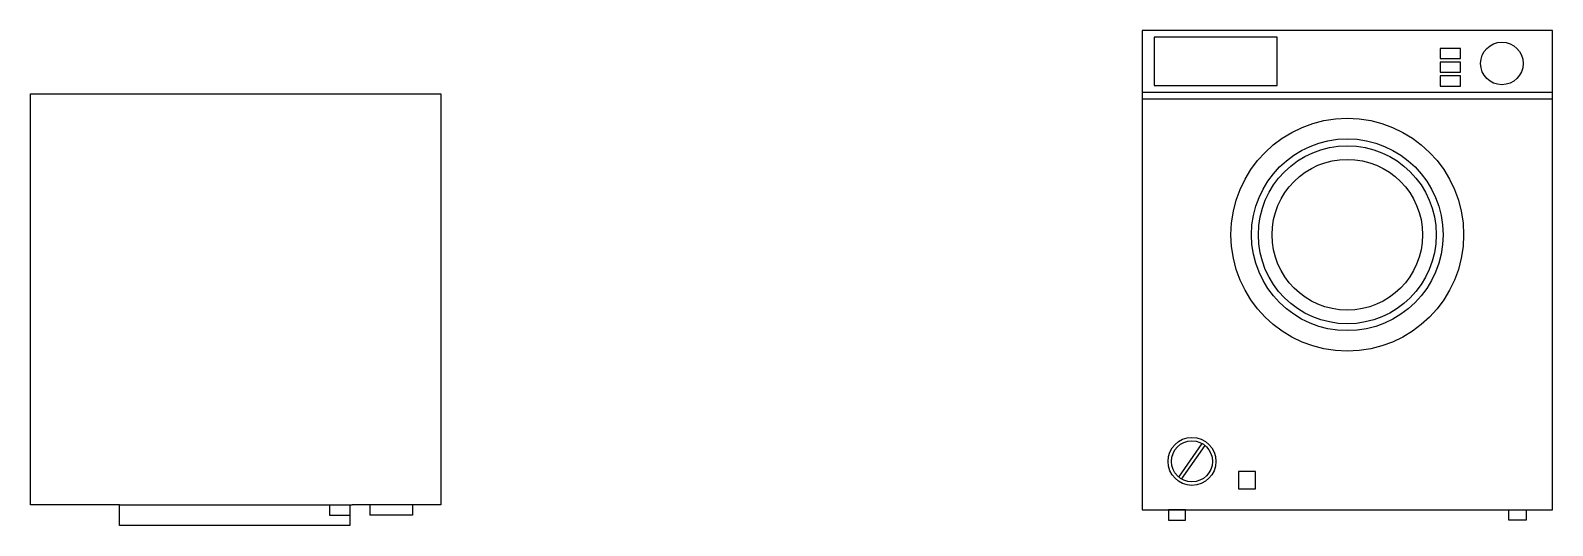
# Model space of a CAD drawing. Header units: millimetres. Extents: x 49 to 272, y 128 to 200.
import ezdxf

# ---------------------------------------------------------------- set-up
doc = ezdxf.new("R2010")
doc.units = ezdxf.units.MM
doc.layers.add('lavatrice', color=251, linetype='Continuous')

msp = doc.modelspace()

# ---------------------------------------------------------------- linework, layer by layer
at = {"layer": 'lavatrice'}
for p, q in [((49.15, 130.78), (49.15, 190.78)), ((49.15, 190.78), (109.15, 190.78)), ((109.15, 190.78), (109.15, 130.78)), ((211.6, 191.05), (271.6, 191.05)), ((211.6, 190.05), (271.6, 190.05)), ((216.98, 134.85), (220.41, 139.75)), ((217.38, 134.56), (220.82, 139.46)), ((62.15, 130.78), (49.15, 130.78)), ((62.15, 130.78), (96.15, 130.78)), ((62.15, 127.78), (62.15, 130.78)), ((92.85, 130.78), (92.85, 129.28)), ((92.85, 129.28), (95.85, 129.28)), ((95.85, 130.78), (95.85, 127.78)), ((109.15, 130.78), (96.15, 130.78)), ((98.77, 130.78), (98.77, 129.28)), ((105, 129.28), (98.77, 129.28)), ((105, 130.78), (105, 129.28)), ((95.85, 127.78), (62.15, 127.78))]:
    msp.add_line(p, q, dxfattribs=at)
for points in [[(211.6, 130.05), (271.6, 130.05), (271.6, 200.05), (211.6, 200.05)], [(213.37, 192), (231.37, 192), (231.37, 199.05), (213.37, 199.05)], [(255.16, 195.94), (258.16, 195.94), (258.16, 197.44), (255.16, 197.44)], [(255.16, 193.94), (258.16, 193.94), (258.16, 195.44), (255.16, 195.44)], [(255.16, 191.94), (258.16, 191.94), (258.16, 193.44), (255.16, 193.44)], [(225.7, 133.15), (228.2, 133.15), (228.2, 135.65), (225.7, 135.65)], [(215.46, 128.55), (217.96, 128.55), (217.96, 130.05), (215.46, 130.05)], [(267.73, 128.55), (265.23, 128.55), (265.23, 130.05), (267.73, 130.05)]]:
    msp.add_lwpolyline(points, close=True, dxfattribs=at)
for centre, radius in [((264.2, 195.24), 3.11), ((241.6, 170.23), 17), ((241.6, 170.23), 14), ((241.6, 170.23), 13), ((241.6, 170.23), 11), ((218.9, 137.15), 3.5), ((218.9, 137.15), 3)]:
    msp.add_circle(centre, radius, dxfattribs=at)

doc.saveas('drawing.dxf')
